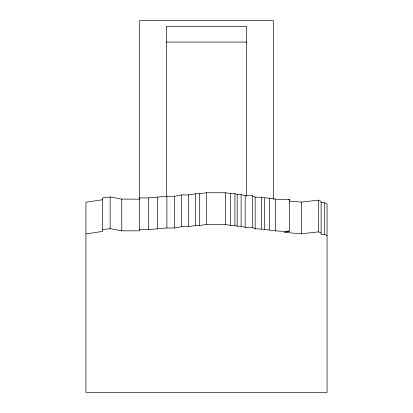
<?xml version="1.0" encoding="UTF-8"?>
<svg xmlns="http://www.w3.org/2000/svg" width="413" height="413" viewBox="0 0 413 413"><rect width="100%" height="100%" fill="white"/><g stroke="black" fill="none" stroke-linecap="round" stroke-linejoin="round"><path stroke-width="0.62" d="M288.326 199.649L289.472 199.36L289.472 231.068L284.314 232.364L301.34 233.794L318.547 231.869L321.108 233.118M102.522 229.592L110.147 228.683L121.768 230.831L139.537 230.831L139.537 197.884L148.747 197.884L166.898 196.273L174.467 196.273L181.668 194.931L188.576 194.931L195.555 193.774L199.505 193.774L206.5 192.742L225.395 192.742L230.65 193.666L234.925 193.666L237.17 194.518L241.12 194.518L245.172 195.726L252.41 195.726L255.162 197.125C266.653 197.109 277.794 200.568 289.472 199.36M139.537 229.592L148.747 229.592L166.898 227.986L174.467 227.986L181.668 226.644L188.576 226.644L195.555 225.488L199.505 225.488L206.5 224.45L225.395 224.45L230.65 225.374L234.925 225.374L237.17 226.226L241.12 226.226L245.172 227.439L252.41 227.439L255.162 228.833C266.653 228.823 277.794 232.282 289.472 231.068M102.522 199.727L85.94 202.231L85.94 392.35L327.06 392.35L327.06 204.017L324.726 202.716L321.108 202.716M85.94 233.939L102.522 231.435L102.522 197.884L110.147 196.975L121.768 199.123L139.537 199.123M289.358 201.079L301.34 202.086L318.547 200.16L321.108 201.41L321.108 234.424L324.726 234.424L327.06 235.725M166.315 42.064L246.685 42.064M324.726 202.716L324.726 234.424M318.547 200.16L318.547 231.869M301.34 202.086L301.34 233.794M275.321 199.36L275.321 231.068M273.478 199.464L273.478 20.65L139.522 20.65L139.522 199.474M269.338 198.044L269.338 229.752M264.403 198.044L264.403 229.752M261.414 197.125L261.414 228.833M255.162 197.125L255.162 228.833M252.41 195.726L252.41 227.439M246.685 196.113L246.685 26.36L166.315 26.36L166.315 196.588M245.172 195.726L245.172 227.439M241.12 194.518L241.12 226.226M237.17 194.518L237.17 226.226M234.925 193.666L234.925 225.374M230.65 193.666L230.65 225.374M225.395 192.742L225.395 224.45M206.5 192.742L206.5 224.45M199.505 193.774L199.505 225.488M195.555 193.774L195.555 225.488M188.576 194.931L188.576 226.644M181.668 194.931L181.668 226.644M174.467 196.273L174.467 227.986M166.898 196.273L166.898 227.986M157.668 197.094L157.668 228.802M148.747 197.884L148.747 229.592M121.768 199.123L121.768 230.831M110.147 196.975L110.147 228.683"/></g></svg>
